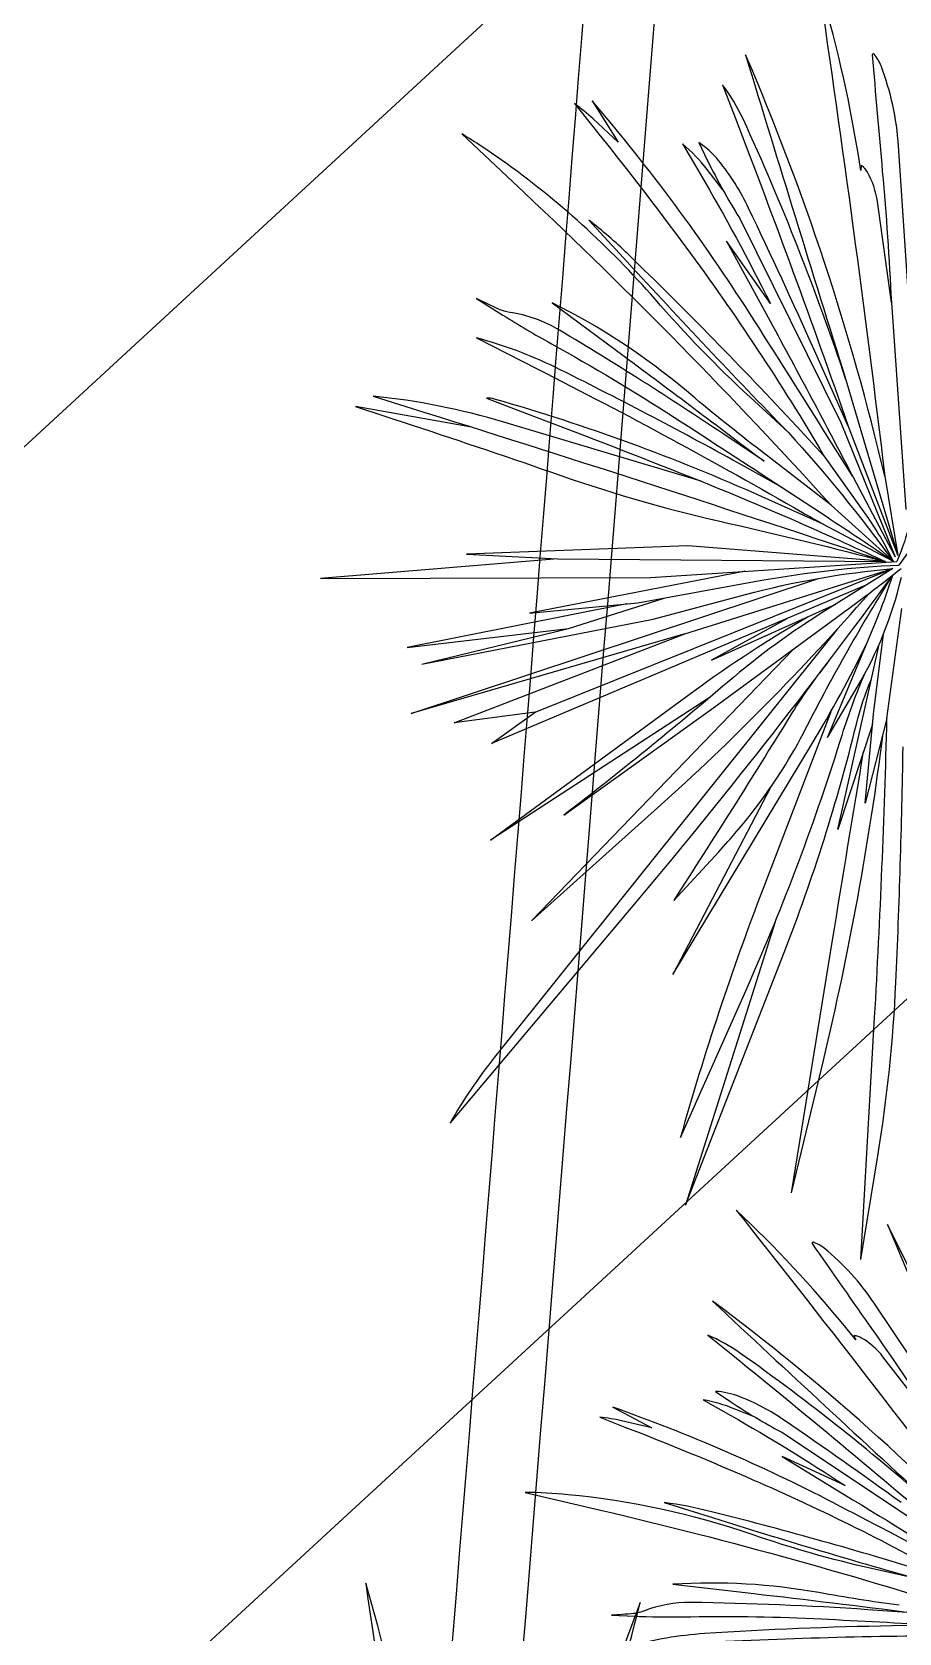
# Model space of a CAD drawing. Extents: x -678889171 to 586587, y -792238163 to 335485.
# Drawn here: x -678770901 to -678770290, y -791974397 to -791973268 of the extents above; entities that cross this region are included whole.
import ezdxf
from ezdxf.enums import TextEntityAlignment as Align

# ---------------------------------------------------------------- set-up
doc = ezdxf.new("R2010")
doc.units = 0
doc.header["$MEASUREMENT"] = 0
doc.layers.get('0').update_dxf_attribs({"color": 8})
for name, color, linetype in [('A-FLOR-PATT', 252, 'Continuous'), ('A-SITE-PATT', 252, 'Continuous'), ('A-WALL', 252, 'Continuous')]:
    doc.layers.add(name, color=color, linetype=linetype)
doc.layers.add('BASEMENT3 LAYOUT$0$HATCH2', color=252, linetype='Continuous', lineweight=15)
doc.styles.add('Ground floor Towers$0$$Bas01-Rname$0$EN-SC', font='swissc.ttf')
doc.styles.add('Ground floor Towers$0$$Bas01-Rname$0$EN-SCL', font='swisscl.ttf')
doc.styles.add('Ground floor Towers$0$04-Ground Floor$0$V2-lower ground$0$LEVEL  FOR LICENSE LOWER GR$0$$LG- LEVEL$0$AR-SR', font='sarb.shx')

# ---------------------------------------------------------------- blocks, each defined once
blk = doc.blocks.new('A$C61C61320')
at = {"layer": 'BASEMENT3 LAYOUT$0$HATCH2'}
h = blk.add_hatch(dxfattribs=at)
h.set_pattern_fill('JIS_WOOD', color=256, scale=1000, style=0)
h.set_pattern_definition([(45, (-845211.5632561638, -471074.8112416068), (-499.9999991609842, 499.9999991609843), [])])
edge = h.paths.add_edge_path()
edge.add_line((-87728.88771757309, -14436.92520058164), (11085.99286301623, -14077.61977391216))
edge.add_line((11085.9928630162, -14077.61977391216), (11086.00013759563, -61296.12011963065))
edge.add_line((11086.00013759569, -61296.12011963065), (-23868.16462742418, -60220.57708285929))
edge.add_line((-23868.16462742421, -60220.57708285929), (-23388.15647815715, -47455.2645226442))
edge.add_arc((-38984.06513334403, -44366.02445463254), 15898.9235792472, 348.7958745272753, 525.9866040010601)
edge.add_line((-54409.82303213701, -40516.12001080933), (-55179.78612954497, -49076.3717473704))
edge.add_line((-55179.78612954495, -49076.3717473704), (-87616.00626249687, -47227.09333388295))
edge.add_line((-87616.00626249681, -47227.09333388295), (-87728.88771757303, -14436.92520058164))
blk = doc.blocks.new('*U144')
for points in [[(109.796495724846, 464.8047316547063), (123.572120092058, 667.872488494907), (165.752094793881, 891.0800688461377), (156.6389871255724, 798.0043455807763), (212.6598860456561, 1035.491914507563), (161.5385150229395, 701.1417529353939), (107.849050451061, 453.3947762199359)], [(191.9215241693073, 720.897087876051), (269.4382847647339, 937.2950066726889), (225.7191429807917, 776.3838907054387)], [(136.7745316279197, 481.2043265604198), (266.6025140232723, 694.0906063534285), (354.2266363830477, 837.2426148547938), (315.7779665953112, 797.4379948848464), (338.8144349651648, 878.2418030499075), (213.55150501969, 657.7326238756368), (335.9628026662594, 923.0477159426146), (136.904649170081, 530.3253073868555)], [(284.2631676530709, 919.8245096702494), (225.7191429807917, 776.3838907054387), (180.3851958838914, 684.1475082299157)], [(156.6389871255724, 798.0043455807763), (109.7964957248387, 464.8047316547118)], [(315.7779665953112, 797.4379948848464), (115.8019947423072, 456.620356670669)], [(213.55150501969, 657.7326238756368), (115.8019947423072, 456.620356670669)], [(182.7146780275016, 556.534980859361), (236.2777488795309, 626.54387375028), (160.3837778674915, 508.8790423966084)], [(-68.62376987727657, 532.6092327527485), (101.7855559605359, 453.4418776662815)], [(-24.80500276774728, 531.2405902998662), (103.3061348348547, 456.0572231206233)], [(60.84817641401423, 528.6993895332516), (108.1478440859482, 457.4086400854076)], [(81.12398981277329, 533.7897217753662), (108.1478440859482, 457.4086400854076)], [(-22.00067773957016, 523.2177627619903), (101.7855559605359, 453.4418776662815)], [(28.4806704566854, 511.0037886065847), (103.3061348348547, 456.0572231206233)], [(-154.1701822457053, 498.319813603438), (53.65335309976763, 452.2046021940832)], [(23.21167464593418, 478.5643858151534), (101.7855559605359, 453.4418776662815)], [(276.9029030708316, 453.4830930626604), (388.758405972143, 472.5440303715122), (195.0089297786453, 458.9533633655146)], [(-153.5861980303398, 313.5089803058318), (111.3143233559076, 451.0118972512837)], [(268.6655592903826, 439.6580775575503), (358.0925179712049, 449.0660171689715), (266.4803243781771, 454.0501276661644), (183.3899628685449, 456.0054000602659)]]:
    blk.add_lwpolyline(points)
for points in [[(35.98599386452952, 905.4375778295407), (32.69069500928708, 1026.401851495874), (43.03785733786026, 965.9682529232059, 0.004271058174984007), (71.58338319159702, 807.400460874881, -0.02865855852972355), (94.72399575967393, 629.5054957080347, 0.009604202954844881), (109.796495724846, 464.8047316547063, 2.09849652905014)], [(56.21059737794894, 664.2383641460283), (26.11231417370982, 873.3119791868312, -0.04751193057243182), (19.54060676574045, 1010.044792924259), (28.15690503969199, 955.0737250135762, 0.004764323942248468), (109.7964957248496, 464.8047316546263, 1.495937481690789)], [(-242.9511843734163, 686.4633768305766), (-261.1199478381113, 705.4223419716154, -0.05420269462637733), (-283.3173530284566, 734.2716250126769), (-255.5969645108871, 711.8932129697305, 0.01701145925806384), (-134.6777533092045, 620.8916796176809), (-191.3097991329723, 674.7427557808523), (-116.6706767598971, 618.4297297622661, 0.004611922367653615), (28.4806704566854, 511.0037886065811), (-15.32170721193506, 548.5429136439097, -0.00210652837031376), (-121.3912820275382, 640.2236257788036, -0.03456562142343848), (-313.280251053684, 832.374508633985), (-275.3013213484392, 799.903289992536), (-295.2291190774395, 828.8486871856721, -0.03411249899530568), (-307.8001068297472, 850.0725608076727), (-287.3106011533764, 827.8425862220292, 0.01046275929747933), (-178.9701105786826, 715.1257982232482, 0.02554080926061382), (11.62181566966865, 543.4611279626615), (-14.01208046387364, 575.5963858319819, -0.01294445609763258), (-163.3693527448031, 773.1130033296204, -0.02765034503953904), (-191.7118375473819, 817.6965979848619), (-155.1293519099436, 772.4315462209825, -0.007026800065040888), (-6.680121959261669, 583.3750189380471), (-36.55582792961104, 627.2890104986191, 0.02747343299677512), (-121.6040508836395, 738.6249219148094, -0.05959436583632546), (-239.7828987958837, 915.811344988072, -0.01899329565187616), (-259.9458096405633, 959.6383253633621), (-210.1741259320643, 887.8209747374995, 0.02023104517217492), (60.84817641401423, 528.6993895332516), (13.3054348345122, 613.6328636590342, 0.01045770975802078), (-33.20528315172305, 692.7916976522911, -0.05979459906607354), (-102.283365699559, 842.3494001216086), (-59.12008547620826, 761.410432804726, 0.002914003729985825), (26.37769327813112, 603.3126966207737), (4.995172461405673, 648.3799303296937, -0.01344812203955678), (-75.69767952243456, 830.9773331136194, -0.09765705847186659), (-86.15391135293794, 884.0515896661973, 0.07048361654034775), (-87.81769700344194, 895.8105409848604, 0.006290617680230219), (-95.0997300199324, 919.8725472702581), (-82.38503991750804, 890.6941357275418, -0.01350277498819405), (-60.71465251432346, 837.0534091101263, 0.01723687972218531), (-4.506197887547387, 700.8574395223086, 0.001334752957203982), (50.27509839201412, 580.9506412551318), (32.20600750417179, 629.1977054432637, -0.01217897650350521), (-37.35953053904268, 829.6837892938029, -0.05041985096137152), (-55.22160013077337, 913.9522537362545), (-33.06823110718869, 847.4809154389523, 0.01319816790482867), (72.5298890860413, 556.4734133640222, -0.006166542137290822), (81.12398981277329, 533.7897217753662), (62.69017111425455, 599.9459384998199, -0.03506191847758228), (4.148521244516814, 886.3094578123828, -0.08200434598191936), (4.412015310217612, 894.5190308144784), (13.73741945469192, 851.6953201639162, 0.003589716088286178), (50.97716204054268, 686.401626254873, 0.01149200692182755), (92.90196947030017, 523.4060305897774, 0.002972485986536734), (109.7964957248496, 464.8047316546263, 2.331899703801184)], [(284.2631676530709, 919.8245096702494), (203.4942836976679, 691.7735344604071), (164.3838920185462, 601.8978789240582, 0.04389246403566511), (115.8019947423072, 456.620356670669, 6.881589150561758)], [(185.4212136761289, 503.5455897103611), (671.9787018464176, 786.3998094810859, -0.04083886010444279), (745.5986724855811, 821.5050544930882), (499.8730845732516, 670.3094190019174, -0.01716175045140335), (122.3404837392754, 455.5123315863448, 12.60238488245649)], [(274.0357533341939, 622.3813672716578), (452.2613156115967, 823.3387454697122), (269.9209034754731, 639.5077041180293, 0.02785292762282069), (177.2812293694496, 535.0765881933521, 13.81409874308324)], [(140.8465114048977, 605.6596806250609), (216.2192485888172, 818.2392304240448), (189.2292101793482, 710.1110731995404), (147.5301501909471, 587.6942365672485, 0.03466040906098983), (111.3143233559076, 451.0118972512837, 2.826292079671529)], [(212.3940513541947, 544.9050385154997), (528.0985547168075, 769.5267847843179), (394.333753617726, 658.8800230879051, -0.0307345002568053), (144.4802033581018, 476.844869149546, 13.09387778852955)], [(115.8019947423072, 456.620356670669), (168.5265364298193, 518.4239692887377, -0.03741783697813676), (255.8481321025374, 606.5010976511812, 0.01289500527803245), (416.026200325583, 752.9618286873492), (283.8948628552953, 617.0920353243173), (174.0844044314345, 506.2277381869981, -0.008527894633042531), (114.3791963229069, 447.9711598358908, -3.984580696791772)], [(-57.51543320847668, 458.9026042611704), (-314.1911908652964, 514.8590703239815, -0.0742779219891835), (-392.5657359836823, 544.6219043997507, -0.08510522165021595), (-403.4082007483648, 553.4079941760219, -0.6613578570988262), (-402.5034799388686, 555.2873536882335, -0.00145331141294521), (-285.8117679321749, 527.3761774317218, 0.01022182061506018), (-154.1701822457126, 498.3198136034398), (-254.396028858233, 527.7703149368817, -0.0955862895241007), (-282.8253199293122, 542.4407344529909, -0.1019213358000003), (-288.363436792386, 549.0068724341427, -0.5693343604539249), (-287.8952446042003, 549.7921992599813, -0.05423706509441721), (-283.3344474613277, 549.2870664887278), (-300.4745770303434, 554.7711169320692, -0.03309362272243034), (-468.9658845999093, 621.2542088973214, 0.006793736617042943), (23.21167464593418, 478.5643858151534, -0.04389488361670964), (-383.452979143085, 683.8637904620127, -0.00215570172807614), (-68.62376987727657, 532.6092327527485, -0.02764736628577246), (-317.8570277853887, 676.6354386381417, -0.05657533267371262), (-349.2109217529123, 702.6346539642154), (-317.9521001290941, 684.8977600390599, 0.008058562221943568), (-22.00067773957016, 523.2177627619903), (-93.58707775931725, 568.9894452311919, -0.006320806551991584), (-228.0918129099355, 657.405644917847, -0.05831604875471052), (-271.9724971626183, 695.1730352728491, -0.07754810594521516), (-287.2573545229479, 718.0584857759068), (-270.1165980609749, 706.2453666461306, -0.02598228336640497), (-216.8496925876188, 665.297391182964), (-24.80500276774728, 531.2405902998662)], [(221.716411048028, 508.7561558504831, -0.03003429473516871), (280.7636225863007, 538.2724275201444, 0.005524417181210174), (485.648378726537, 628.4313918956786), (429.5293656243575, 590.1932825617741, -0.02194805925622252), (381.7139175758912, 560.5985389187981, -0.04698413390701718), (290.242805595326, 520.1401054607404, 0.02245031132477579), (122.3404837392754, 455.5123315863448, 4.931167588951665)], [(355.8629746099232, 547.0424679081289), (560.9779291726936, 618.2041640234211), (306.127495491759, 511.9798987974655, -0.0222820807780074), (195.7386888280107, 471.6402179377174, -21.65365328987483)], [(-6.680121959261669, 583.3750189380471, 0.02791950455039204), (108.1478440859482, 457.4086400854076, 0.8680407501509843)], [(50.27509839201412, 580.9506412551318), (73.31148675977056, 531.0834404286843, 0.004466645081332641), (108.1478440859482, 457.4086400854076, 1.196262177929688)], [(270.5473621767251, 497.7526332492225), (460.2061696776855, 539.6138350351366, -0.02263923481359132), (725.2083400204847, 585.6394563796975), (563.2449494173106, 540.7775133812547, -0.02956221145066354), (291.4227026982026, 482.5261610403459, 0.02739616372378168), (226.787367504161, 468.9672042984976, 6.063865545230747)], [(492.0535080746831, 522.2515356450012), (793.028947792167, 570.204713917622), (521.9573777989626, 508.5401910030005, -0.032917214024057), (278.9961171609775, 469.8627607505596, 0.04134217741151804), (231.8104122820387, 461.5348242492155, -15.93608431914173)], [(11.62181566966865, 543.4611279626615), (65.1445846193219, 492.1305441348622, 0.04264686767306435), (108.1478440859555, 457.4086400854003, 2.141134390762508)], [(297.1585032923049, 497.2706603125089), (172.5052300873704, 465.7687437236827, -0.02293324141909308), (122.3404837392718, 455.512331586343, -191.8202492802813)], [(297.1585032923049, 497.2706603125089), (241.4872789597048, 474.6141303076756, -0.07667286965130762), (123.134839192955, 446.4710910000076, -7.047462853054768)], [(-696.1969072636148, 250.5223517647164), (-701.8833873956701, 273.7071946501283, -0.05420269462637733), (-706.2460012796673, 306.5098442771259), (-694.5938607001099, 276.2912373822774, 0.01701145925806384), (-640.7590043090149, 149.6828325940487), (-660.8674154636337, 217.8213988579764), (-627.7011762982092, 139.559514964697, 0.004611922367653615), (-562.2541003843417, -10.9943647394548)], [(-579.6762906466374, 38.47020321734544, -0.00210652837031376), (-621.5113727297958, 158.8634879024949, -0.03456562142343848), (-685.2434458707557, 397.3653337436454), (-670.10243804116, 354.5377291182331), (-672.6345112031795, 386.3844092604022, -0.03411249899530568), (-672.8843820515085, 408.8079616236), (-666.8576137479631, 381.9929838464786, 0.01046275929747933), (-632.7965018418126, 244.0058500944078, 0.02554080926061382), (-560.7736702445527, 22.22227872884378)], [(-566.348194167238, 59.17400394590095, -0.01294445609763258), (-594.1562698821635, 282.5676808213511, -0.02765034503953904), (-596.2049194437914, 330.5511062438591), (-587.9787048859162, 278.2857175621712, -0.007026800065040888), (-557.0400315513125, 61.96538087705176), (-560.6001447749786, 110.1185492936047, 0.02747343299677512), (-576.951022881176, 236.4311303089917, -0.05959436583632546), (-589.4534528314925, 429.6469189846875, -0.01899329565187616), (-585.4062735752068, 473.3166769833269), (-578.865485240889, 394.1516843208365, 0.02023104517217492), (-528.7278432211369, -11.77519477667101)], [(-527.5519204125139, 76.70291160000943, 0.01045770975802078), (-528.1883261649728, 160.1655662956755, -0.05979459906607354), (-514.5924380708693, 309.3108489720225), (-517.4006075930065, 225.9682653682257, 0.002914003729985825), (-521.9511709780763, 62.63595155615349), (-518.3004340415118, 107.8365239912246, -0.01344812203955678), (-498.8307597959301, 288.2732653256398, -0.09765705847186659), (-482.9382453566413, 334.8112383954185, 0.04444157184458471), (-480.0612723058675, 341.0032497150323, 0.04444157184458471)], [(764.6237303294092, 464.5533614378573), (625.3410139941243, 452.3451117781815, -0.02754898219950369), (284.4095586301646, 441.3143856464785, -6.950933482380875)], [(764.6237303294092, 464.5533614378573), (502.0210859925337, 461.2391638143699, 0.0009396347535044588), (305.7138279707051, 458.3926703215557, -1.139946812376234)], [(-47.31937180167188, 441.6434959425906), (39.56591720694087, 444.0077168407488, 0.05476071234269898), (107.849050451061, 453.3947762199359, 0.5130984739010045)], [(-168.2415901310032, 365.7041241078196), (-277.6473067961579, 340.8988315777979, -0.04648213651093602), (-354.1647553580897, 330.8904173579131), (-291.1801869632091, 348.5374219178384, -0.01405290678097117), (-136.9413611814325, 387.112338069358), (-33.73650126681059, 414.3064449472959), (-121.2577408755042, 396.0220135770896, -0.02773723331539748), (-491.2324228936577, 339.9196858876412), (-336.7753189036212, 372.3651909412956, -0.01304017236485581), (-223.2859950176808, 393.130811470196, 0.005638445526874002), (-10.59813019213652, 428.8021324000374, 0.06973942963862674)], [(821.5770220251779, 384.0832488937567), (573.9172358241503, 406.8416615470023, -0.00772929489016824), (268.6655592903826, 439.6580775575503), (154.9316256589573, 441.3965698317797)], [(821.5770220251779, 384.0832488937567), (713.8705116775654, 382.6120950693285, -0.02919191323959562), (535.4315869087204, 390.5952743089556, -0.007358459845287867), (295.2248087058961, 419.0215688464586, -4.687690951524674)], [(-479.5992513919573, 342.3633684052975, 0.01662450133824024), (-478.9031589752394, 344.8252778400356, 0.006290617680230219), (-473.698997557769, 367.079209855875), (-476.4195721197993, 343.031296893073)], [(-476.6102811581095, 341.3455668202523), (-476.9516895045035, 338.3277637747078, -0.01350277498819405), (-484.272832511504, 286.246467747681, 0.01723687972218531), (-501.927409947557, 153.4706524117801, 0.001334752957203982), (-513.3014144050521, 34.16794193395344), (-505.5966504396874, 80.36587710564618, -0.01217897650350521), (-469.2352697561237, 269.8284323251237, -0.05041985096137152), (-444.9941550373787, 344.291764816885), (-457.7671448508499, 281.8894447252433, 0.01319816790482867), (-506.9063233583456, 4.781308738557527, -0.006166542137290822), (-510.4509926695264, -16.98387628940236), (-494.8928535053838, 43.4796452114233, -0.03506191847758228), (-410.8172137875317, 295.542288281119, -0.08200434598191936), (-406.8781419187198, 301.8858807731021), (-419.0016132238179, 263.9321322458864, 0.003589716088286178), (-464.8164167190789, 116.8699419699542, 0.01149200692182755), (-505.8980981278091, -30.51254008988963, 0.002972485986536734), (-519.2340622607499, -84.32842799887203)], [(-776.5762674863308, 51.46835883814038), (-912.310337512381, 146.2414896246964), (-782.9666962198189, 67.90344214810011, -0.007012314961607809)], [(-653.6408299963568, -12.9242714465463), (-830.2858242100101, 147.8008194123677, -0.0742779219891835), (-878.4612151597266, 206.8577675554852, -0.08510522165021595), (-883.0037651940129, 218.7034123995973, -0.6613578570988262), (-881.437227957229, 219.771787559298, -0.00145331141294521), (-802.2532289748287, 144.755747840215, 0.01022182061506018), (-711.8197967159194, 62.04270960373924), (-777.3405954573045, 130.7861692539254, -0.0955862895241007), (-793.0544850219248, 155.2585342727116, -0.1019213358000003), (-794.430013114632, 162.9453531163208, -0.5693343604539249), (-793.7044406221339, 163.3508230139169, -0.05423706509441721), (-790.343349893401, 160.8800444833478), (-801.3449520836348, 172.9885824688763, -0.03309362272243034), (-903.7778672558834, 301.917400967809, 0.006793736617042943), (-581.1475418573009, -34.13877291727204, -0.04389488361670964), (-807.9950133837283, 312.3401604468318, -0.00215570172807614), (-628.8833640901594, 50.15389313109426, -0.02764736628577246), (-759.6372094298695, 276.8329677324555, -0.05657533267371262), (-772.504173993877, 311.5538113093689), (-755.9564588520425, 283.3810735499819, 0.008058562221943568), (-596.4460484548345, 21.567713440435)], [(-632.0004118620873, 90.14284053330721, -0.006320806551991584), (-697.7062461588157, 220.8910610878766, -0.05831604875471052), (-715.0863299049652, 270.5709352773456, -0.07754810594521516), (-716.7175567374561, 295.5362172708601), (-708.5923103999467, 278.4445450024023, -0.02598228336640497), (-685.2682144096452, 221.9941452557441), (-595.0071420420409, 29.15874523322509)]]:
    blk.add_lwpolyline(points, format="xyb")
blk = doc.blocks.new('GR')
at = {"layer": 'A-FLOR-PATT'}
for centre, radius, start, end in [((632160.654919429, 163506.251165366), 613595.8226879981, 171.0737824436527, 189.9862451256833), ((632160.654919429, 163506.251165366), 605195.8226879981, 171.0737824436527, 190.1263033448895), ((-587007.7106171711, 235855.204548296), 612444.9876354857, 357.5180260883481, 357.9064468393556), ((50815.89882102846, 200456.6392598988), 27278.5326697717, 152.163751733806, 161.1181029856222), ((-587007.7106171711, 235855.204548296), 612394.9876354857, 357.514526516669, 357.8523623796562), ((50815.89882102846, 200456.6392598988), 27228.53266977175, 152.9353163456201, 161.2233158017993)]:
    blk.add_arc(centre, radius, start, end, dxfattribs=at)
at = {"layer": 'A-FLOR-PATT', "xscale": -0.6870956737639435, "yscale": 0.6870956737639435, "zscale": 0.6870956737639426, "rotation": 83.82570816921887}
for p in [(25478.32252380624, 211712.9793766589), (25205.46224228176, 210571.5136172306)]:
    blk.add_blockref('*U144', p, dxfattribs=at)
at = {"layer": 'A-FLOR-PATT', "style": 'Ground floor Towers$0$04-Ground Floor$0$V2-lower ground$0$LEVEL  FOR LICENSE LOWER GR$0$$LG- LEVEL$0$AR-SR', "flags": 12}
for tag, p in [('L', (30296.07288644527, 72859.53473235783)), ('P', (30237.50458115668, 72203.99769414036))]:
    blk.add_attdef(tag, text='', height=500, dxfattribs=at).set_placement(p, align=Align.RIGHT)
at = {"layer": 'A-FLOR-PATT'}
for tag, p, height, style in [('N', (85492.25876324323, 56633.4995742733), 250, 'Ground floor Towers$0$$Bas01-Rname$0$EN-SC'), ('N', (89389.48149106537, 56633.4995742733), 250, 'Ground floor Towers$0$$Bas01-Rname$0$EN-SC'), ('N', (94597.61363499537, 56633.4995742733), 250, 'Ground floor Towers$0$$Bas01-Rname$0$EN-SC'), ('AN', (85922.66280553787, 56313.08159666645), 200, 'Ground floor Towers$0$$Bas01-Rname$0$EN-SCL'), ('AN', (89819.88553336001, 56313.08159666645), 200, 'Ground floor Towers$0$$Bas01-Rname$0$EN-SCL'), ('AN', (95028.01767729002, 56313.08159666645), 200, 'Ground floor Towers$0$$Bas01-Rname$0$EN-SCL'), ('SN', (85299.47460008037, 56025.08594095582), 200, 'Ground floor Towers$0$$Bas01-Rname$0$EN-SCL'), ('SN', (89196.69732790251, 56025.08594095582), 200, 'Ground floor Towers$0$$Bas01-Rname$0$EN-SCL'), ('SN', (94404.82947183252, 56025.08594095582), 200, 'Ground floor Towers$0$$Bas01-Rname$0$EN-SCL'), ('F', (85927.04975899268, 56008.67972904726), 200, 'Ground floor Towers$0$$Bas01-Rname$0$EN-SCL'), ('F', (89824.27248681482, 56008.67972904726), 200, 'Ground floor Towers$0$$Bas01-Rname$0$EN-SCL'), ('F', (95032.40463074483, 56008.67972904726), 200, 'Ground floor Towers$0$$Bas01-Rname$0$EN-SCL')]:
    blk.add_attdef(tag, p, '', height=height, dxfattribs=dict(at, style=style))
at = {"layer": 'A-FLOR-PATT', "style": 'Ground floor Towers$0$$Bas01-Rname$0$EN-SCL', "width": 0.8}
for p in [(85305.16036184286, 56295.1433535593), (89202.383089665, 56295.1433535593), (94410.51523359501, 56295.1433535593)]:
    blk.add_attdef('FN', p, '', height=250, dxfattribs=at)

msp = doc.modelspace()

# ---------------------------------------------------------------- block references
at = {"layer": 'A-SITE-PATT', "rotation": 357.6731745000001}
msp.add_blockref('A$C61C61320', (-678706236.4347705, -791940527.995869, -212772), dxfattribs=at)

# ---------------------------------------------------------------- next in the draw order: block references
at = {"layer": 'A-WALL', "rotation": 357.6731745000001}
msp.add_blockref('GR', (-678804025.0995113, -792184118.4910543, -212772), dxfattribs=at)

doc.saveas('drawing.dxf')
